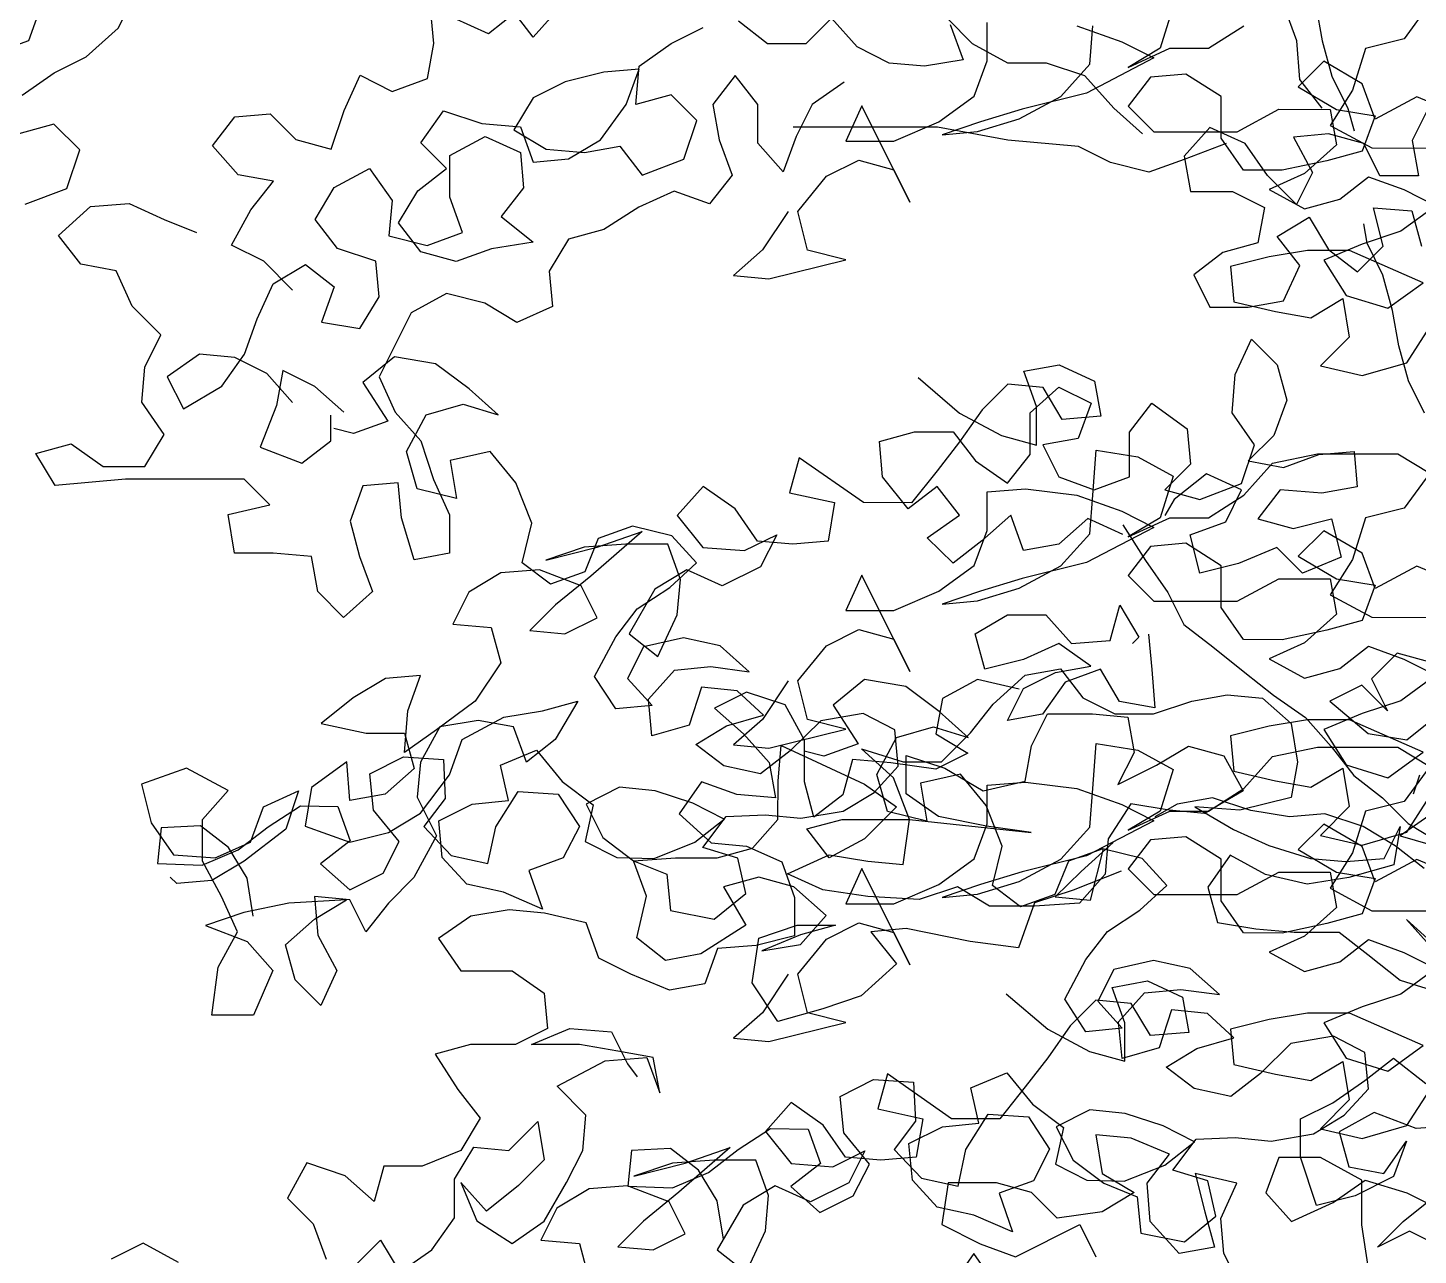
# Model space of a CAD drawing. Header units: inches. Extents: x 350994 to 353538, y 1581369 to 1583842.
# Drawn here: x 351475.996 to 351476.701, y 1583492.675 to 1583493.299 of the extents above; entities that cross this region are included whole.
import ezdxf

# ---------------------------------------------------------------- set-up
doc = ezdxf.new("R2010")
doc.units = ezdxf.units.IN
doc.header["$MEASUREMENT"] = 0
doc.linetypes.add('1', pattern=[0])
doc.layers.add('FOREST', color=96, linetype='Continuous')
doc.layers.add('TREE', color=81, linetype='1')

# ---------------------------------------------------------------- blocks, each defined once
blk = doc.blocks.new('TREE_4')
at = {"color": 94}
for points in [[(-470, 8776.1), (-493.2, 8741.5), (-519.3, 8718.4), (-487.5, 8715.4), (-418, 8732.7), (-452.7, 8741.4), (-461.4, 8776.1), (-435.3, 8807.9), (-406.4, 8822.4), (-374.6, 8813.6), (-360.2, 8784.7), (-403.5, 8871.5), (-417.9, 8839.7), (-374.6, 8839.7), (-334.1, 8857), (-302.3, 8880.1), (-290.7, 8911.9), (-290.6, 8946.6)], [(-209.7, 8943.6), (-169.2, 8929.1), (-140.3, 8914.6), (-201.1, 8882.9), (-258.9, 8868.5), (-296.5, 8856.9), (-331.2, 8845.4), (-299.4, 8848.3), (-261.8, 8859.8), (-224.2, 8880), (-198.1, 8908.9), (-195.2, 8943.6)], [(-122.9, 8960.9), (-134.5, 8923.3), (-163.5, 8906), (-125.8, 8923.3), (-91.2, 8923.3), (-59.3, 8943.5)], [(108.4, 8963.6), (85.2, 8931.8), (50.5, 8923.1), (38.9, 8885.6), (18.7, 8853.8), (56.2, 8833.5), (140.1, 8833.4)], [(131.4, 8865.2), (96.7, 8879.7), (59.1, 8859.5), (47.6, 8891.3), (12.9, 8911.6), (-10.2, 8888.5), (24.4, 8868.2), (59.1, 8862.4), (47.5, 8830.6), (15.7, 8822), (-24.8, 8813.3), (-59.4, 8813.4), (-79.7, 8842.3), (-79.6, 8879.9), (-111.4, 8900.1), (-143.2, 8897.3), (-163.5, 8871.3), (-140.4, 8848.1), (-65.2, 8848.1), (-27.6, 8868.3), (18.7, 8868.2), (24.4, 8836.4), (-4.5, 8810.4), (-36.3, 8796), (-4.5, 8778.6), (27.3, 8787.3), (53.3, 8807.5), (85.1, 8795.9), (114, 8781.4), (82.2, 8758.3), (47.5, 8746.8), (12.8, 8732.3), (33, 8700.5), (70.5, 8688.9), (102.4, 8712), (35.9, 8741), (-1.7, 8741), (-36.4, 8735.3), (-71.1, 8726.6), (-68.2, 8694.8), (-30.7, 8686.1), (1.1, 8680.3), (30.1, 8697.6), (35.8, 8662.9), (9.8, 8636.9), (47.4, 8628.2), (87.8, 8639.7), (108.1, 8671.5)], [(-352.9, 8626.4), (-315.4, 8594.5), (-277.8, 8574.3), (-246, 8565.6), (-246, 8600.3), (-257.5, 8632.1), (-225.7, 8637.8), (-193.9, 8623.3), (-188.2, 8591.5), (-222.9, 8588.7), (-240.2, 8617.6), (-272, 8620.5), (-295.1, 8597.4), (-315.4, 8568.5), (-335.7, 8542.5), (-358.8, 8513.6), (-402.2, 8513.7), (-460, 8554.2), (-468.7, 8522.4), (-428.2, 8513.7), (-434, 8479), (-465.8, 8476.1), (-497.6, 8479), (-517.8, 8508), (-546.7, 8528.2), (-569.9, 8502.2), (-546.8, 8473.3), (-509.2, 8470.4), (-480.3, 8484.8), (-494.8, 8455.9), (-529.5, 8438.6), (-561.3, 8453.1), (-590.2, 8435.8), (-613.4, 8395.3), (-587.4, 8375), (-570, 8412.6), (-567.1, 8444.4), (-578.6, 8476.2), (-616.2, 8476.3), (-653.8, 8473.4), (-688.5, 8461.9), (-642.2, 8473.4), (-601.7, 8487.8), (-648, 8447.4), (-679.8, 8421.4), (-703, 8398.3), (-671.2, 8395.4), (-642.3, 8409.8), (-656.7, 8438.7), (-694.3, 8453.2), (-729, 8450.3), (-757.9, 8433), (-772.4, 8404.1), (-737.7, 8401.2), (-729, 8369.4), (-752.2, 8334.7), (-786.9, 8308.7), (-815.9, 8288.5), (-812.9, 8326.1), (-801.3, 8357.9), (-833.1, 8355), (-862.1, 8337.7), (-891, 8314.6), (-850.5, 8305.9), (-815.8, 8305.9), (-807.2, 8274.1), (-833.2, 8250.9), (-865, 8245.2), (-867.9, 8279.9), (-899.7, 8256.8), (-905.5, 8222.1), (-865.1, 8207.6), (-830.4, 8216.2), (-801.4, 8233.6), (-775.4, 8268.2), (-763.8, 8300), (-726.2, 8320.2), (-691.5, 8326), (-659.7, 8334.6), (-680, 8300), (-706, 8279.7), (-717.5, 8311.6), (-749.3, 8317.4), (-784, 8311.6), (-801.4, 8279.8), (-804.3, 8248), (-787, 8213.3), (-807.3, 8175.7), (-830.4, 8152.6), (-850.7, 8126.6), (-865.1, 8155.6), (-896.9, 8158.5), (-894.1, 8123.8), (-876.8, 8092), (-891.2, 8060.2), (-914.3, 8083.3), (-923, 8115.1), (-896.9, 8138.2), (-868, 8155.6), (-920.1, 8152.7), (-960.6, 8144.1), (-995.3, 8132.5), (-957.7, 8118.1), (-934.6, 8092), (-952, 8051.6), (-989.5, 8051.6), (-983.7, 8095), (-966.3, 8126.7), (-980.8, 8158.6), (-998.1, 8190.4), (-998.1, 8228), (-974.9, 8254), (-1012.5, 8274.2), (-1053, 8259.8), (-1044.3, 8225.1), (-1024.1, 8196.2), (-986.5, 8193.3), (-954.7, 8207.7), (-943.1, 8239.5), (-911.3, 8253.9), (-922.9, 8219.2), (-960.5, 8190.3), (-989.4, 8173), (-1021.2, 8170.2), (-1027, 8175.9)], [(-470, 8353), (-493.2, 8318.3), (-519.3, 8295.2), (-487.5, 8292.3), (-418, 8309.5), (-452.7, 8318.2), (-461.4, 8352.9), (-435.3, 8384.7), (-406.4, 8399.2), (-374.6, 8390.5), (-360.2, 8361.5), (-403.5, 8448.3), (-417.9, 8416.5), (-374.6, 8416.5), (-334.1, 8433.8), (-302.3, 8456.9), (-290.7, 8488.7), (-290.6, 8523.4), (-255.9, 8526.2), (-209.7, 8520.4), (-169.2, 8505.9), (-140.3, 8491.4), (-201.1, 8459.7), (-258.9, 8445.3), (-296.5, 8433.8), (-331.2, 8422.2), (-299.4, 8425.1), (-261.8, 8436.6), (-224.2, 8456.8), (-198.1, 8485.7), (-195.2, 8520.4), (-192.3, 8560.9), (-154.7, 8555.1), (-122.9, 8537.7), (-134.5, 8500.1), (-163.5, 8482.8), (-125.8, 8500.1), (-91.2, 8500.1), (-59.3, 8520.3), (-33.3, 8549.2), (7.2, 8557.8), (79.5, 8557.7), (108.4, 8540.4), (85.2, 8508.6), (50.5, 8499.9), (38.9, 8462.4), (18.7, 8430.6), (56.2, 8410.3), (140.1, 8410.2)], [(131.4, 8442), (96.7, 8456.5), (59.1, 8436.3), (47.6, 8468.1), (12.9, 8488.4), (-10.2, 8465.3), (24.4, 8445), (59.1, 8439.2), (47.5, 8407.4), (15.7, 8398.8), (-24.8, 8390.1), (-59.4, 8390.2), (-79.7, 8419.1), (-79.6, 8456.7), (-111.4, 8477), (-143.2, 8474.1), (-163.5, 8448.1), (-140.4, 8424.9), (-65.2, 8424.9), (-27.6, 8445.1), (18.7, 8445), (24.4, 8413.2), (-4.5, 8387.2), (-36.3, 8372.8), (-4.5, 8355.4), (27.3, 8364.1), (53.3, 8384.3), (85.1, 8372.7), (114, 8358.2), (82.2, 8335.1), (47.5, 8323.6), (12.8, 8309.1), (33, 8277.3), (70.5, 8265.7), (102.4, 8288.8), (35.9, 8317.8), (-1.7, 8317.8), (-36.4, 8312.1), (-71.1, 8303.4), (-68.2, 8271.6), (-30.7, 8262.9), (1.1, 8257.1), (30.1, 8274.4), (35.8, 8239.7), (9.8, 8213.7), (47.4, 8205), (87.8, 8216.6), (108.1, 8248.3)], [(-261.6, 8345.6), (-299.2, 8354.3), (-331, 8337), (-336.9, 8305.2), (-308, 8287.8), (-336.9, 8273.4), (-377.4, 8279.2), (-412, 8282.1), (-420.7, 8250.3), (-446.8, 8230.1), (-455.4, 8261.9), (-455.4, 8299.5), (-472.7, 8331.3), (-507.4, 8342.9), (-536.3, 8328.5), (-510.3, 8305.3), (-487.2, 8279.3), (-481.5, 8247.5), (-516.2, 8250.4), (-548, 8262), (-568.2, 8233.1), (-539.3, 8207.1), (-507.5, 8204.1), (-475.7, 8189.7), (-464.2, 8157.8), (-464.2, 8123.2), (-498.9, 8114.5), (-533.6, 8111.7), (-545.2, 8079.9), (-577, 8074.1), (-611.7, 8088.6), (-640.6, 8103.1), (-652.2, 8134.9), (-689.7, 8143.6), (-721.5, 8146.5), (-756.2, 8140.8), (-785.2, 8120.6), (-765, 8091.6), (-718.7, 8091.6), (-689.8, 8071.3), (-686.9, 8039.5), (-715.9, 8025.1), (-756.3, 8025.1), (-788.2, 8016.5), (-767.9, 7984.6), (-747.7, 7958.6), (-765.1, 7929.7), (-799.8, 7915.3), (-834.5, 7915.3), (-843.2, 7883.5), (-869.2, 7906.7), (-903.9, 7918.3), (-921.3, 7886.5), (-898.2, 7863.3), (-886.6, 7831.5)], [(-1019.6, 7828.7), (-1051.4, 7846.1), (-1080.3, 7831.7)], [(125.3, 7787.2), (84.8, 7793), (53, 7824.9), (47.3, 7862.5), (47.3, 7902.9), (9.8, 7923.2), (-27.8, 7923.3), (-39.4, 7891.5), (-16.3, 7865.4), (21.3, 7882.7), (50.2, 7902.9), (87.8, 7891.3), (116.7, 7876.9)], [(-62.6, 7807.6), (-77.1, 7836.6), (-79.9, 7868.4), (-65.4, 7900.2), (-103, 7908.9), (-94.4, 7874.2), (-85.7, 7842.3), (-117.5, 7836.6), (-143.5, 7865.5), (-146.4, 7900.2), (-126.1, 7926.2), (-160.8, 7940.7), (-192.6, 7943.6), (-186.9, 7908.9), (-158, 7891.6), (-186.9, 7874.2), (-227.4, 7868.5), (-250.5, 7891.7), (-282.3, 7900.4), (-325.7, 7900.4), (-331.5, 7862.8), (-296.8, 7845.4), (-265, 7833.8), (-207.1, 7862.7), (-192.7, 7833.8)], [(-282.4, 7807.8), (-302.6, 7836.8), (-322.8, 7807.9)], [(-470, 8088.5), (-493.2, 8053.8), (-519.3, 8030.7), (-487.5, 8027.8), (-418, 8045), (-452.7, 8053.8), (-461.4, 8088.5), (-435.3, 8120.2), (-406.4, 8134.7), (-374.6, 8126), (-360.2, 8097), (-403.5, 8183.8), (-417.9, 8152), (-374.6, 8152), (-334.1, 8169.3), (-302.3, 8192.4), (-290.7, 8224.2), (-290.6, 8258.9), (-255.9, 8261.7), (-209.7, 8255.9), (-169.2, 8241.4), (-140.3, 8226.9), (-201.1, 8195.2), (-258.9, 8180.8), (-296.5, 8169.3), (-331.2, 8157.7), (-299.4, 8160.6), (-261.8, 8172.1), (-224.2, 8192.3), (-198.1, 8221.2), (-195.2, 8255.9), (-192.3, 8296.4), (-154.7, 8290.6), (-122.9, 8273.2), (-134.5, 8235.6), (-163.5, 8218.3), (-125.8, 8235.6), (-91.2, 8235.6), (-59.3, 8255.8), (-33.3, 8284.7), (7.2, 8293.3), (79.5, 8293.2), (108.4, 8275.9), (85.2, 8244.1), (50.5, 8235.4), (38.9, 8197.9), (18.7, 8166.1), (56.2, 8145.8), (140.1, 8145.7)], [(131.4, 8177.5), (96.7, 8192), (59.1, 8171.8), (47.6, 8203.6), (12.9, 8223.9), (-10.2, 8200.8), (24.4, 8180.5), (59.1, 8174.7), (47.5, 8142.9), (15.7, 8134.3), (-24.8, 8125.6), (-59.4, 8125.7), (-79.7, 8154.6), (-79.6, 8192.2), (-111.4, 8212.5), (-143.2, 8209.6), (-163.5, 8183.6), (-140.4, 8160.4), (-65.2, 8160.4), (-27.6, 8180.6), (18.7, 8180.5), (24.4, 8148.7), (-4.5, 8122.7), (-36.3, 8108.3), (-4.5, 8090.9), (27.3, 8099.6), (53.3, 8119.8), (85.1, 8108.2), (114, 8093.7), (82.2, 8070.6), (47.5, 8059.1), (12.8, 8044.7), (33, 8012.8), (70.5, 8001.2), (102.4, 8024.3), (35.9, 8053.3), (-1.7, 8053.3), (-36.4, 8047.6), (-71.1, 8038.9), (-68.2, 8007.1), (-30.7, 7998.4), (1.1, 7992.6), (30.1, 8009.9), (35.8, 7975.2), (9.8, 7949.2), (47.4, 7940.5), (87.8, 7952.1), (108.1, 7983.8)], [(-273.5, 8070.9), (-235.9, 8039.1), (-198.3, 8018.8), (-166.5, 8010.1), (-166.5, 8044.8), (-178, 8076.6), (-146.2, 8082.4), (-114.4, 8067.9), (-108.7, 8036.1), (-143.4, 8033.2), (-160.7, 8062.2), (-192.5, 8065.1), (-215.7, 8042), (-235.9, 8013.1), (-256.2, 7987.1), (-279.3, 7958.2), (-322.7, 7958.2), (-380.5, 7998.7), (-389.2, 7967), (-348.7, 7958.2), (-354.5, 7923.6), (-386.4, 7920.7), (-418.2, 7923.6), (-438.4, 7952.5), (-467.3, 7972.8), (-490.4, 7946.8), (-467.3, 7917.9), (-429.7, 7914.9), (-400.8, 7929.4), (-415.3, 7900.5), (-450, 7883.2), (-481.8, 7897.6), (-510.7, 7880.3), (-533.9, 7839.9), (-507.9, 7819.6), (-490.5, 7857.2), (-487.6, 7889), (-499.1, 7920.8), (-536.7, 7920.8), (-574.3, 7918), (-609, 7906.4), (-562.7, 7918), (-522.2, 7932.4), (-568.5, 7891.9), (-600.4, 7866), (-623.5, 7842.8), (-591.7, 7839.9), (-562.8, 7854.4), (-577.2, 7883.3), (-614.8, 7897.8), (-649.5, 7894.9), (-678.4, 7877.6), (-692.9, 7848.7), (-658.2, 7845.8), (-649.6, 7814)], [(-860.6, 7825.7), (-837.5, 7848.8), (-820.1, 7819.9), (-791.2, 7840.1), (-770.9, 7869), (-770.9, 7903.7), (-753.5, 7932.6), (-721.7, 7929.7), (-695.7, 7955.7), (-689.9, 7921), (-713.1, 7897.9), (-742, 7874.8), (-765.1, 7900.8), (-750.7, 7866.1), (-718.9, 7845.8), (-690, 7866), (-669.7, 7900.7), (-655.2, 7929.6), (-652.3, 7961.4), (-678.3, 7987.5), (-634.9, 8010.5), (-597.3, 8013.4), (-585.8, 7981.6), (-591.6, 8013.4), (-623.4, 8019.2), (-658, 8025), (-701.4, 8025.1), (-666.7, 8039.5), (-629.1, 8036.6), (-614.7, 8007.6), (-606, 7996.1)], [(-1651.4, 7441.4), (-1694.8, 7424.1), (-1729.5, 7412.6), (-1744, 7372.1), (-1787.4, 7377.9), (-1845.2, 7389.6), (-1877, 7386.7), (-1853.9, 7357.8), (-1885.7, 7328.9), (-1920.4, 7317.3), (-1960.9, 7305.8), (-1984, 7340.5), (-1978.2, 7381), (-1943.5, 7392.5), (-1908.8, 7392.5), (-1940.6, 7383.9), (-1975.3, 7369.4), (-1940.6, 7375.2), (-1917.5, 7401.2), (-1946.4, 7427.2), (-1978.2, 7435.9), (-2010, 7427.3), (-1989.8, 7392.6), (-2030.3, 7366.6), (-2062.1, 7360.8), (-2088.1, 7381.1), (-2079.4, 7418.7), (-2090.9, 7450.5), (-2053.3, 7453.4), (-2015.7, 7453.3), (-1983.9, 7462), (-1960.8, 7488), (-1960.7, 7522.7), (-1957.8, 7554.5), (-1926, 7540), (-1882.7, 7519.7), (-1853.8, 7499.4), (-1882.7, 7470.5), (-1914.5, 7453.2), (-1934.7, 7479.3), (-1902.9, 7487.9), (-1842.2, 7487.9), (-1732.4, 7476.2), (-1772.8, 7482), (-1816.2, 7490.7), (-1845.1, 7511), (-1845.1, 7545.7), (-1810.4, 7534.1), (-1775.7, 7513.8), (-1738.1, 7522.5), (-1732.3, 7554.3), (-1717.8, 7583.2), (-1677.3, 7583.1), (-1645.5, 7580.2), (-1639.8, 7548.4), (-1654.3, 7519.5), (-1619.5, 7536.8), (-1590.6, 7554.1), (-1558.8, 7545.4), (-1541.5, 7513.6), (-1576.2, 7493.4), (-1608, 7496.3), (-1642.7, 7502.1), (-1663, 7470.3), (-1665.9, 7438.5), (-1689, 7412.5), (-1729.5, 7409.7), (-1770, 7409.7), (-1798.9, 7427.1), (-1833.6, 7415.6), (-1879.9, 7418.5), (-1920.3, 7424.3), (-1952.1, 7438.8), (-1914.5, 7456.1), (-1879.8, 7450.3), (-1848, 7447.4), (-1842.2, 7487.9), (-1856.6, 7525.5), (-1885.5, 7551.5), (-1848, 7539.9), (-1813.3, 7539.9), (-1787.2, 7565.9), (-1766.9, 7591.9), (-1738, 7617.9), (-1706.2, 7623.6), (-1686, 7597.6), (-1657.1, 7583.1), (-1622.4, 7583.1), (-1587.7, 7594.6), (-1555.9, 7600.4), (-1524.1, 7597.4), (-1498.1, 7574.3), (-1492.3, 7539.6), (-1498.1, 7507.8), (-1544.4, 7496.3), (-1584.9, 7499.2), (-1550.2, 7478.9), (-1518.4, 7464.4), (-1480.8, 7452.8), (-1449, 7449.9), (-1414.3, 7452.8), (-1399.9, 7481.7), (-1405.7, 7447), (-1446.2, 7435.5), (-1483.8, 7429.7), (-1521.3, 7438.4), (-1553.1, 7455.8), (-1573.4, 7426.9), (-1564.7, 7395.1), (-1530, 7389.3), (-1495.4, 7386.3), (-1454.9, 7386.3), (-1428.9, 7366), (-1400, 7342.9), (-1362.4, 7331.3)], [(-1371, 7371.8), (-1394.1, 7397.8), (-1362.4, 7368.9)], [(-1370.9, 7493.2), (-1399.9, 7473), (-1359.4, 7461.4)], [(-1370.8, 7629.1), (-1402.6, 7637.8), (-1425.8, 7614.7), (-1411.3, 7585.8), (-1434.4, 7608.9), (-1463.4, 7594.5), (-1428.7, 7565.5), (-1394, 7559.7), (-1336.1, 7605.9)], [(-1382.5, 7527.9), (-1388.3, 7510.6)], [(-1356.8, 7099.3), (-1391.5, 7116.7), (-1420.4, 7102.3), (-1397.2, 7125.4), (-1368.3, 7148.5)], [(-1348, 7212.1), (-1385.6, 7209.2), (-1423.2, 7223.7), (-1455, 7206.4), (-1446.3, 7174.6), (-1414.5, 7168.8), (-1394.3, 7197.7), (-1405.9, 7165.9), (-1440.6, 7148.5), (-1475.3, 7139.9), (-1489.7, 7183.3), (-1489.7, 7218), (-1460.7, 7232.4), (-1431.8, 7252.6), (-1405.8, 7272.8), (-1376.9, 7249.7)], [(-1657.6, 5744.7), (-1683.6, 5770.7), (-1712.5, 5785.2), (-1695.1, 5817), (-1674.9, 5843), (-1706.7, 5848.8), (-1729.8, 5874.9), (-1709.5, 5900.9), (-1677.7, 5903.7), (-1654.6, 5880.6), (-1622.8, 5871.9), (-1611.2, 5906.6), (-1596.7, 5938.4), (-1567.8, 5923.9), (-1536, 5935.4), (-1530.2, 5967.2), (-1533.1, 5999)], [(-763.6, 6380), (-778.1, 6348.2), (-789.7, 6316.4), (-807.1, 6284.6), (-810, 6252.8), (-798.5, 6189.2), (-784.1, 6160.3), (-775.4, 6128.4), (-761, 6096.6), (-735.1, 6001.2), (-729.3, 5969.4), (-720.7, 5937.6), (-706.2, 5908.6), (-700.5, 5888.4)], [(-729.4, 5908.7), (-749.6, 5934.7), (-752.4, 5969.4), (-764, 6001.2), (-766.8, 6033), (-766.8, 6067.7), (-775.5, 6099.5), (-789.9, 6128.5), (-810.1, 6157.4), (-841.9, 6169), (-893.9, 6209.5), (-917, 6235.5), (-922.8, 6238.4)], [(-1657.7, 5643.5), (-1680.8, 5669.6), (-1709.7, 5684), (-1741.5, 5687), (-1770.5, 5666.7), (-1756, 5637.8), (-1721.3, 5658), (-1701, 5686.9), (-1689.5, 5718.7), (-1675, 5750.5), (-1646, 5767.8), (-1620, 5747.6), (-1631.6, 5715.8), (-1596.9, 5710), (-1579.6, 5738.8), (-1582.4, 5770.7), (-1617.1, 5782.3), (-1637.3, 5808.3), (-1620, 5837.2), (-1588.1, 5854.5), (-1567.9, 5825.6), (-1570.8, 5793.8), (-1536.2, 5785.1), (-1504.3, 5796.6), (-1515.9, 5828.4), (-1515.8, 5866), (-1484, 5883.3), (-1452.2, 5868.8), (-1449.4, 5837), (-1469.6, 5811), (-1440.7, 5787.9), (-1478.3, 5782.1), (-1510.1, 5770.6), (-1541.9, 5779.3), (-1562.2, 5805.3), (-1544.8, 5834.2), (-1518.7, 5854.4), (-1541.9, 5877.6), (-1521.6, 5906.5), (-1486.9, 5894.9), (-1452.2, 5892), (-1440.7, 5860.2), (-1408.9, 5863), (-1379.9, 5880.3), (-1356.8, 5912.1), (-1345.2, 5943.9), (-1377, 5941.1), (-1411.7, 5932.4), (-1440.6, 5918), (-1458, 5889.1), (-1429.1, 5871.7), (-1394.4, 5868.8), (-1362.6, 5874.5), (-1342.4, 5848.5), (-1304.8, 5862.9), (-1293.2, 5897.6), (-1316.3, 5920.8), (-1348.1, 5912.1), (-1345.2, 5946.8), (-1316.3, 5967), (-1287.3, 5981.5)], [(-1417.4, 5998.9), (-1440.6, 5972.9), (-1460.8, 5999)], [(-1455, 5996.1), (-1481, 5975.8), (-1512.8, 5990.3)], [(-1898.7, 5822.1), (-1861.1, 5836.5), (-1849.5, 5871.2), (-1872.7, 5894.3), (-1904.5, 5885.7)], [(-1901.5, 5920.4), (-1872.6, 5940.6), (-1843.7, 5955), (-1814.7, 5981), (-1800.3, 6009.9), (-1794.5, 6041.7), (-1814.7, 6067.7), (-1846.5, 6064.9), (-1875.4, 6038.9), (-1884.1, 6001.3), (-1895.7, 5969.5), (-1927.5, 5958)], [(-1064.7, 5984.1), (-1053.2, 5952.3), (-1087.9, 5946.6), (-1119.7, 5949.5), (-1148.6, 5964), (-1171.7, 5990), (-1194.8, 5966.9), (-1229.5, 5966.9), (-1255.5, 5987.2)], [(-891.3, 5885.7), (-917.3, 5908.8), (-943.3, 5937.8), (-978, 5949.4), (-1012.7, 5949.4), (-1044.5, 5966.8), (-1067.6, 5989.9), (-1073.4, 5989.9)], [(-634, 5908.6), (-648.4, 5879.7), (-642.7, 5847.9), (-677.4, 5847.9), (-691.8, 5876.8), (-723.6, 5885.5), (-755.4, 5882.7), (-738.1, 5850.8), (-752.6, 5821.9), (-778.6, 5848), (-798.8, 5876.9), (-830.6, 5891.4), (-853.7, 5865.4), (-848, 5833.6), (-810.4, 5833.6), (-781.5, 5819.1), (-787.3, 5787.3), (-819.1, 5778.6), (-845.2, 5758.4), (-830.7, 5729.5), (-796, 5729.5), (-764.2, 5735.2), (-749.7, 5767), (-770, 5793), (-741, 5810.4), (-723.7, 5781.4), (-697.7, 5761.2), (-674.5, 5784.3), (-683.2, 5819), (-648.5, 5816.1), (-639.9, 5784.3)], [(-1160.2, 5932.2), (-1189.1, 5912), (-1203.6, 5883.1), (-1215.2, 5851.3), (-1238.3, 5877.3), (-1238.2, 5912), (-1258.5, 5938.1), (-1278.7, 5912.1), (-1273, 5880.2), (-1261.4, 5848.4), (-1281.7, 5822.4), (-1313.5, 5834), (-1345.3, 5819.6), (-1377.1, 5799.4), (-1408.9, 5790.7), (-1426.3, 5761.8), (-1423.4, 5730), (-1455.3, 5715.6), (-1484.2, 5733), (-1518.8, 5741.7), (-1550.7, 5724.4), (-1579.6, 5666.6), (-1565.2, 5634.7), (-1542.1, 5608.7), (-1530.6, 5574), (-1516.1, 5542.2), (-1516.2, 5507.5), (-1548, 5501.7), (-1559.5, 5539.3), (-1562.4, 5571.1), (-1594.2, 5568.3), (-1605.8, 5536.5), (-1597.1, 5504.7), (-1585.6, 5472.9), (-1611.6, 5449.7), (-1634.7, 5472.9), (-1640.5, 5504.7), (-1675.2, 5507.6), (-1709.9, 5507.7), (-1715.6, 5542.4), (-1678, 5551), (-1701.2, 5574.2), (-1808.1, 5574.3), (-1871.7, 5568.5), (-1889.1, 5597.5), (-1857.3, 5606.1), (-1828.4, 5585.8), (-1790.8, 5585.8), (-1773.4, 5614.7), (-1793.6, 5643.6), (-1790.7, 5675.4), (-1776.2, 5704.3), (-1802.2, 5730.4), (-1816.6, 5762.2), (-1848.4, 5768), (-1868.6, 5794), (-1839.7, 5820), (-1805, 5822.9), (-1773.2, 5808.4), (-1744.3, 5796.8)], [(-816.1, 5876.9), (-853.7, 5862.5), (-885.6, 5851), (-920.2, 5859.7), (-949.1, 5874.2), (-1012.7, 5880), (-1076.3, 5891.6), (-1206.4, 5891.7)], [(-909, 5533), (-888.8, 5501.1), (-868.6, 5472.2), (-854.1, 5443.3), (-828.1, 5423), (-799.2, 5399.9), (-773.2, 5379.6), (-744.3, 5359.3), (-721.2, 5333.3), (-701, 5307.2), (-675, 5287), (-651.9, 5263.8), (-594.1, 5229.1)], [(-637.1, 5633.9), (-651.5, 5662.8), (-660.2, 5694.6), (-665.9, 5726.4), (-674.6, 5758.3), (-689, 5787.2), (-691.9, 5804.5)], [(-909, 5524.3), (-940.8, 5538.8), (-966.8, 5515.7), (-998.6, 5509.9), (-1010.2, 5541.7), (-1036.2, 5518.6), (-1062.2, 5498.4), (-1085.4, 5521.5), (-1056.4, 5541.8), (-1076.6, 5567.8), (-1102.7, 5547.6), (-1125.8, 5576.5), (-1128.6, 5608.3), (-1096.8, 5617), (-1062.1, 5616.9), (-1041.9, 5590.9), (-1013, 5570.6), (-992.8, 5596.6), (-992.7, 5634.2), (-966.7, 5657.3), (-937.8, 5642.8), (-949.4, 5611.1), (-981.2, 5605.3), (-966.8, 5576.4), (-935, 5564.8), (-903.2, 5576.3), (-903.1, 5616.8), (-882.9, 5642.8), (-851.1, 5619.6), (-848.2, 5587.8), (-871.4, 5564.7), (-839.6, 5556), (-802, 5570.4), (-790.4, 5605.1), (-810.6, 5634.1), (-807.7, 5668.8), (-793.2, 5700.5), (-770.1, 5677.4), (-761.4, 5645.6), (-773, 5613.8), (-796.2, 5590.7), (-764.4, 5584.9), (-732.5, 5596.4), (-700.7, 5599.3), (-697.9, 5567.5), (-729.7, 5561.7), (-767.3, 5564.6), (-787.5, 5538.6), (-755.7, 5529.9), (-721, 5538.6), (-712.4, 5503.9), (-747.1, 5489.4), (-770.2, 5512.6), (-804.9, 5498.2), (-839.6, 5489.5), (-848.3, 5524.2), (-816.4, 5535.8), (-802, 5564.7), (-833.8, 5579.1), (-862.7, 5556), (-871.4, 5541.6)], [(-1693, 5180.2), (-1698.6, 5214.5), (-1715.4, 5242.2), (-1740.7, 5261.6), (-1775.9, 5260), (-1779.2, 5227.8), (-1739, 5226.4), (-1706.5, 5240), (-1679.7, 5260.7), (-1650.5, 5279.9), (-1616.8, 5279.1), (-1605.6, 5248.1), (-1632.4, 5227.4), (-1606.1, 5204), (-1576, 5219.1), (-1561.5, 5247.6), (-1584.6, 5275.9), (-1587.8, 5308.7), (-1557.7, 5323.9), (-1521.6, 5321.6), (-1519.9, 5286.3), (-1539.3, 5261), (-1514.6, 5235.1), (-1481.6, 5227.9), (-1474.4, 5260.9), (-1454.3, 5292.7), (-1418.1, 5290.4), (-1399, 5261.2), (-1413.5, 5232.8), (-1444.5, 5221.6), (-1432.4, 5186.6), (-1467.3, 5201.8), (-1500.4, 5209), (-1522.6, 5233.3), (-1525.8, 5266.1), (-1495.7, 5281.3), (-1462.9, 5284.5), (-1470.1, 5316.4), (-1437.6, 5330), (-1414.4, 5301.7), (-1386.6, 5280.7), (-1393.8, 5247.7), (-1365.4, 5233.1), (-1331.7, 5232.4), (-1295.1, 5246.9), (-1268.4, 5267.6), (-1296.8, 5282.1), (-1330.8, 5293.3), (-1362.9, 5296.6), (-1393, 5281.4), (-1377.9, 5251.3), (-1350.1, 5230.3), (-1320.1, 5218.2), (-1316.9, 5185.4), (-1277.4, 5177.5), (-1249.1, 5200.7), (-1256.3, 5232.6), (-1287.8, 5242.3), (-1266.8, 5270), (-1231.6, 5271.7), (-1199.4, 5268.5), (-1161.1, 5275), (-1133.4, 5291.8), (-1111.5, 5315.6), (-1114.7, 5348.4), (-1143.2, 5362.9), (-1181.5, 5356.4), (-1208.9, 5329.2), (-1235.7, 5308.5), (-1268.8, 5315.7), (-1294.1, 5335.2), (-1266.4, 5351.9), (-1233, 5361.5), (-1256.8, 5383.4), (-1288.9, 5386.6), (-1300.1, 5352.6), (-1333.6, 5343), (-1336.8, 5375.8), (-1313.4, 5402.1), (-1280.6, 5405.3), (-1246, 5400.5), (-1272.2, 5423.9), (-1305.3, 5431.1), (-1341.2, 5423), (-1355.7, 5394.6), (-1333.5, 5370.3), (-1366.3, 5367.1), (-1385.4, 5396.3), (-1366.3, 5432), (-1346.8, 5457.4), (-1317.6, 5476.6), (-1293.3, 5498.8), (-1315.6, 5523.1), (-1351.1, 5531.9), (-1382.1, 5520.7), (-1394.2, 5490.7), (-1425.2, 5479.5), (-1450.5, 5499), (-1441.8, 5534.5), (-1456.3, 5571), (-1479.5, 5599.3), (-1515.4, 5591.2), (-1509.7, 5556.9), (-1545.2, 5565.6), (-1554.9, 5599.1), (-1537.2, 5632.4), (-1503.8, 5642), (-1472.2, 5632.4), (-1498.5, 5655.8), (-1528.7, 5678.3), (-1565.8, 5684.6), (-1594.1, 5661.5), (-1571.6, 5626.7), (-1602.6, 5615.6), (-1620.3, 5619.9)], [(-1611.5, 5634.8), (-1637.5, 5657.9), (-1666.4, 5672.4), (-1672.2, 5640.6), (-1686.7, 5603.1), (-1649.1, 5588.6), (-1623.1, 5608.8), (-1623, 5631.9)], [(-885.9, 5434.6), (-883.1, 5402.8), (-880.2, 5368.1), (-912, 5373.9), (-929.3, 5402.9), (-961.1, 5391.3), (-981.4, 5362.4), (-1013.2, 5356.7), (-998.7, 5385.6), (-969.8, 5400), (-938, 5405.8), (-966.9, 5426), (-998.7, 5411.6), (-1033.4, 5403), (-1042.1, 5434.8), (-1013.1, 5452.1), (-978.4, 5452.1), (-955.3, 5426), (-920.6, 5428.9), (-911.9, 5460.7), (-894.6, 5431.7), (-900.4, 5426)], [(-1269.1, 4889.2), (-1274.7, 4923.6), (-1291.5, 4951.3), (-1316.8, 4970.7), (-1352.1, 4969), (-1355.3, 4936.9), (-1315.1, 4935.4), (-1282.6, 4949.1), (-1255.8, 4969.8), (-1226.6, 4988.9), (-1192.9, 4988.2), (-1181.7, 4957.2), (-1208.5, 4936.4), (-1182.2, 4913), (-1152.1, 4928.2), (-1137.6, 4956.6), (-1160.7, 4984.9), (-1163.9, 5017.8), (-1133.8, 5032.9), (-1097.7, 5030.6), (-1096, 4995.4), (-1115.4, 4970), (-1090.7, 4944.1), (-1057.7, 4936.9), (-1050.5, 4970), (-1030.4, 5001.8), (-994.2, 4999.5), (-975.1, 4970.2), (-989.6, 4941.8), (-1020.6, 4930.6), (-1008.5, 4895.6), (-1043.4, 4910.8), (-1076.5, 4918), (-1098.7, 4942.3), (-1101.9, 4975.2), (-1071.8, 4990.3), (-1039, 4993.5), (-1046.2, 5025.5), (-1013.7, 5039.1), (-990.5, 5010.8), (-962.7, 4989.8), (-969.9, 4956.7), (-941.5, 4942.2), (-907.8, 4941.4), (-871.3, 4955.9), (-844.5, 4976.7), (-872.9, 4991.2), (-906.9, 5002.4), (-939, 5005.6), (-969.2, 4990.4), (-954, 4960.3), (-926.2, 4939.4), (-896.2, 4927.3), (-893, 4894.4), (-853.5, 4886.6), (-825.2, 4909.7), (-832.4, 4941.7), (-863.9, 4951.3), (-842.9, 4979.1), (-807.7, 4980.8), (-775.5, 4977.5), (-737.2, 4984.1), (-709.5, 5000.8), (-687.6, 5024.6), (-690.9, 5057.4), (-719.3, 5072), (-757.6, 5065.4), (-785, 5038.3), (-811.8, 5017.6), (-844.9, 5024.8), (-870.2, 5044.2), (-842.5, 5060.9), (-809.1, 5070.6), (-832.9, 5092.4), (-865.1, 5095.7), (-876.3, 5061.7), (-909.7, 5052.1), (-912.9, 5084.9), (-889.5, 5111.1), (-856.7, 5114.3), (-822.1, 5109.6), (-848.3, 5133), (-881.4, 5140.2), (-917.3, 5132.1), (-931.8, 5103.7), (-909.6, 5079.3), (-942.4, 5076.1), (-961.5, 5105.3), (-942.4, 5141.1), (-922.9, 5166.4), (-893.7, 5185.6), (-869.4, 5207.9), (-891.7, 5232.2), (-927.2, 5240.9), (-958.2, 5229.8), (-970.3, 5199.8), (-1001.3, 5188.6), (-1026.6, 5208), (-1017.9, 5243.5), (-1032.4, 5280.1), (-1055.6, 5308.4), (-1091.5, 5300.3), (-1085.8, 5265.9), (-1121.3, 5274.7), (-1131, 5308.1), (-1113.3, 5341.5), (-1079.9, 5351.1), (-1048.4, 5341.4), (-1074.6, 5364.9), (-1104.8, 5387.4), (-1141.9, 5393.7), (-1170.2, 5370.5), (-1147.7, 5335.8), (-1178.7, 5324.6), (-1196.4, 5329)], [(-637.5, 5223.3), (-663.5, 5243.6), (-692.4, 5261), (-727.1, 5272.6), (-758.9, 5269.7), (-793.6, 5275.5), (-828.2, 5287.1), (-860.1, 5281.4), (-880.3, 5269.8)], [(-917.9, 5246.7), (-946.8, 5220.7), (-970, 5197.6), (-938.2, 5194.7), (-926.6, 5240.9)]]:
    blk.add_lwpolyline(points, dxfattribs=at)

msp = doc.modelspace()

# ---------------------------------------------------------------- hatches: boundary and pattern name
at = {"layer": 'FOREST', "lineweight": 5}
h = msp.add_hatch(dxfattribs=at)
h.set_pattern_fill('ANSI31', color=96, scale=50, style=0)
h.paths.add_polyline_path([(351604.92742, 1583347.98001), (351663.00361, 1583522.95042), (351611.87793, 1583545.35936), (351490.29156, 1583598.08515), (351436.56964, 1583404.46462), (351529.74504, 1583373.17051)])
h.paths.add_polyline_path([(351517.5086, 1583480.13966), (351575.36575, 1583480.13966), (351575.36575, 1583465.13966), (351517.5086, 1583465.13966)], flags=24)

# ---------------------------------------------------------------- block references
at = {"layer": 'TREE', "lineweight": 5, "xscale": 0.0005632341344607994, "yscale": 0.0005632341490127146, "zscale": 0.0005632341444477617}
for p in [(351477.06355, 1583489.92993), (351477.48079, 1583488.67931), (351476.64629, 1583488.26244)]:
    msp.add_blockref('TREE_4', p, dxfattribs=at)

doc.saveas('drawing.dxf')
